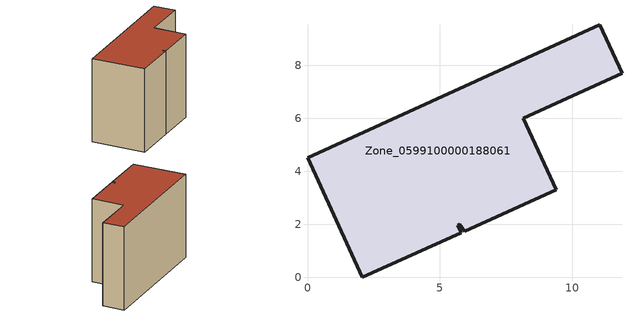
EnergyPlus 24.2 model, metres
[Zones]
Zone_0599100000188061
 floor ground (C_G): 2.06,0 0,4.52 11.03,9.54 11.87,7.71 8.15,6.01 9.39,3.31 5.93,1.75 5.75,2 5.67,1.97 5.79,1.69 z0
 wall outside (C_F): 5.93,1.75 9.39,3.31 8.15,6.01 11.87,7.71 11.03,9.54 0,4.52 2.06,0 5.79,1.69 5.67,1.97 5.75,2 5.93,1.75 z0:7.74
 roof outside (C_R): 5.75,2 5.93,1.75 9.39,3.31 8.15,6.01 11.87,7.71 11.03,9.54 0,4.52 2.06,0 5.79,1.69 5.67,1.97 z7.74
[BUILDING]
Pand.0599100000188061: North Axis=0; Terrain=City; Loads Convergence Tolerance Value=0.04; Temperature Convergence Tolerance Value=0.4; Solar Distribution=FullExterior; Maximum Number of Warmup Days=25; Minimum Number of Warmup Days=1
[Site:Location]
Rotterdam.The.Hague.AP_ZH_NLD Design_Conditions: Latitude=51.96; Longitude=4.45; Time Zone=1; Elevation=-4.5
[SITE:GROUNDTEMPERATURE:BUILDINGSURFACE]
18, 18, 18, 18, 18, 18, 18, 18, 18, 18, 18, 18
[MATERIAL] Thermal Absorptance=0.9; Solar Absorptance=0.7; Visible Absorptance=0.7
Name | Roughness | Thickness | Conductivity | Density | Specific Heat
G.TC.1946 | MediumSmooth | 0.15 | 1 | 540 | 1210
F.TC.1946 | Rough | 0.3 | 0.857143 | 1920 | 840
R.TC.1946 | MediumRough | 0.2 | 0.909091 | 1500 | 1000
[CONSTRUCTION]
C_G: G.TC.1946
C_F: F.TC.1946
C_R: R.TC.1946
[ZONE]
Zone_0599100000188061: Type=1; Multiplier=1; Ceiling Height=Autocalculate; Volume=Autocalculate; Floor Area=autocalculate; Part of Total Floor Area=Yes
[ZONEINFILTRATION:DESIGNFLOWRATE]
Infil_Zone_0599100000188061: Zone or ZoneList or Space or SpaceList=Zone_0599100000188061; Schedule=AlwaysOn; Design Flow Rate Calculation Method=Flow/Area; Flow Rate per Floor Area=0.003; Constant Term Coefficient=1; Temperature Term Coefficient=0; Velocity Term Coefficient=0; Velocity Squared Term Coefficient=0
[HVACTEMPLATE:ZONE:IDEALLOADSAIRSYSTEM]
Zone_0599100000188061: Maximum Heating Supply Air Temperature=50; Minimum Cooling Supply Air Temperature=13; Maximum Heating Supply Air Humidity Ratio=0.0156; Minimum Cooling Supply Air Humidity Ratio=0.0077; Heating Limit=NoLimit; Cooling Limit=NoLimit; Dehumidification Control Type=ConstantSensibleHeatRatio; Cooling Sensible Heat Ratio=0.7; Dehumidification Setpoint=60; Humidification Control Type=None; Humidification Setpoint=30; Outdoor Air Method=None; Outdoor Air Flow Rate per Person=0.00944; Outdoor Air Flow Rate per Zone Floor Area=0; Outdoor Air Flow Rate per Zone=0; Demand Controlled Ventilation Type=None; Outdoor Air Economizer Type=NoEconomizer; Heat Recovery Type=None; Sensible Heat Recovery Effectiveness=0.7; Latent Heat Recovery Effectiveness=0.65
[ZONECONTROL:THERMOSTAT]
ThermostatControl_Zone_0599100000188061: Zone or ZoneList=Zone_0599100000188061; Control Type Schedule=DualSetpointControlType; Control 1=Thermostat_Zone_0599100000188061; Temperature Difference Between Cutout And Setpoint=0
[THERMOSTATSETPOINT:DUALSETPOINT]
Thermostat_Zone_0599100000188061: Heating Setpoint Temperature Schedule=HeatingSetpoint_Zone_0599100000188061; Cooling Setpoint Temperature Schedule=CoolingSetpoint_Zone_0599100000188061
[SCHEDULE:COMPACT]
HeatingSetpoint_Zone_0599100000188061: Through: 12/31, For: AllDays, Until: 24:00, 21
CoolingSetpoint_Zone_0599100000188061: Through: 12/31, For: AllDays, Until: 24:00, 24
DualSetpointControlType: Through: 12/31, For: AllDays, Until: 24:00, 4
AlwaysOn: Through: 12/31, For: AllDays, Until: 24:00, 1
